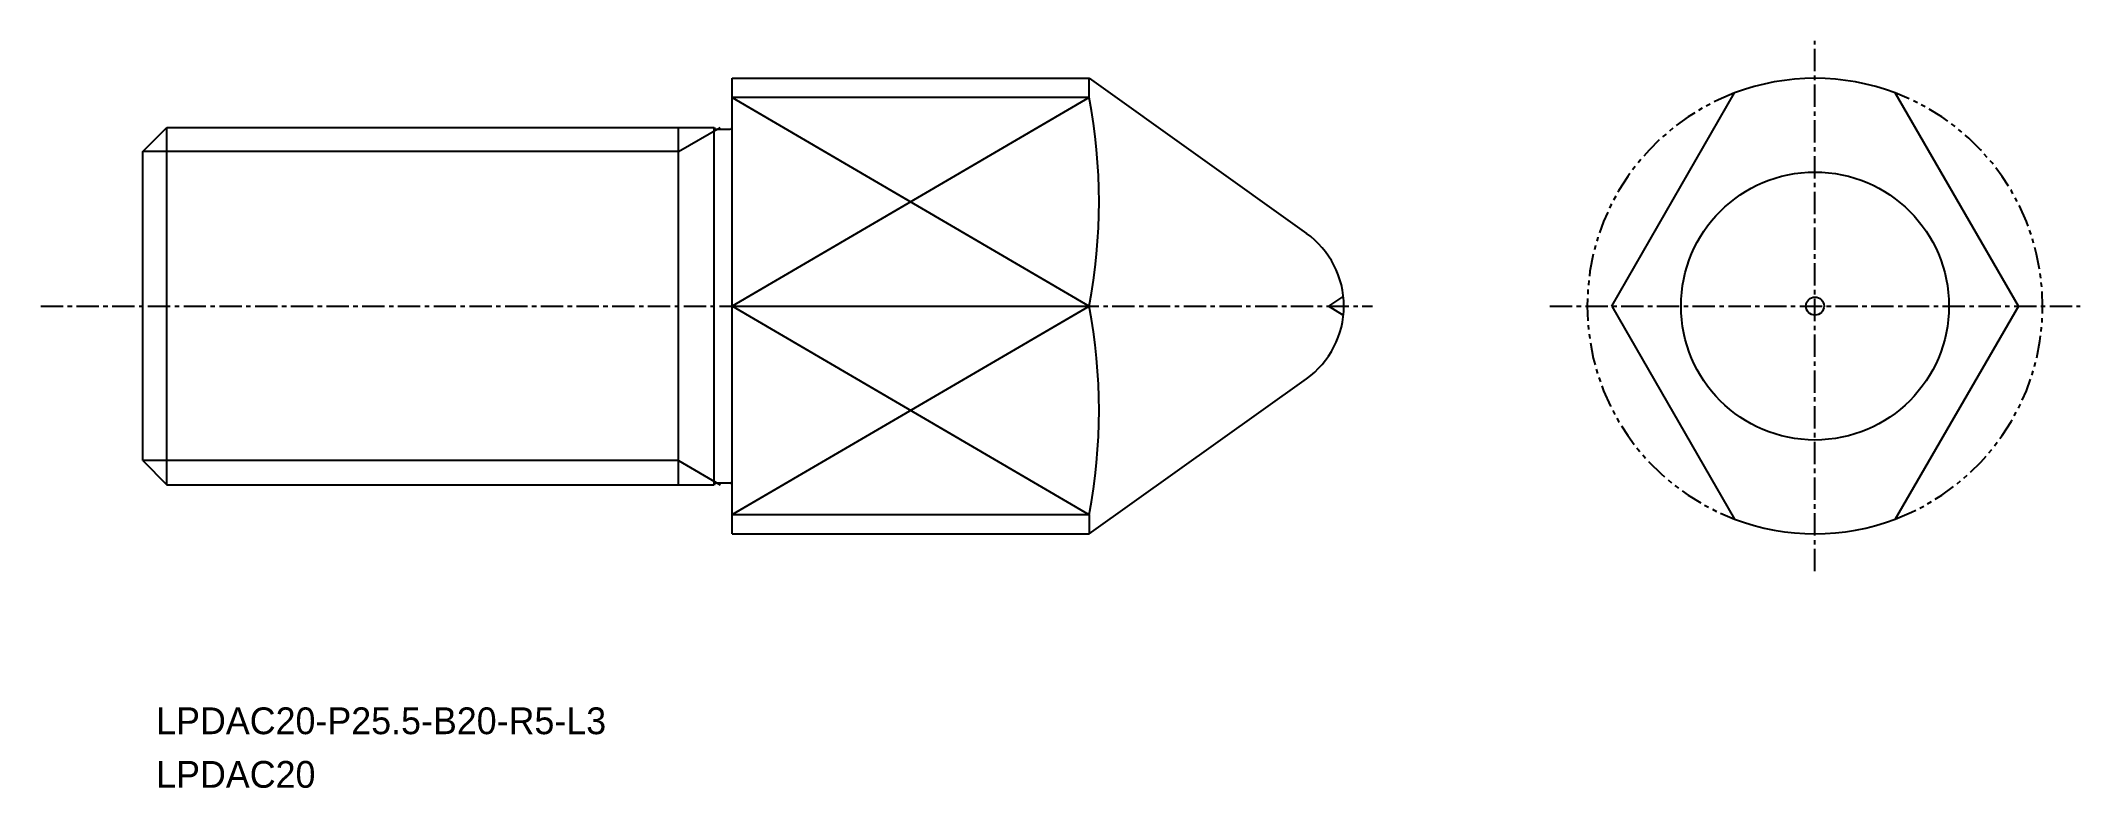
# Model space of a CAD drawing. Extents: x -1770 to -1656, y -861 to -819.
import ezdxf

# ---------------------------------------------------------------- set-up
doc = ezdxf.new("R2010")
doc.units = 0
doc.linetypes.add('CENTER', pattern=[2, 1.25, -0.25, 0.25, -0.25])
doc.linetypes.add('PHANTOM', pattern=[2.5, 1.25, -0.25, 0.25, -0.25, 0.25, -0.25])
doc.layers.get('0').update_dxf_attribs({"linetype": 'CONTINUOUS'})
doc.layers.add('CENTER', color=1, linetype='CENTER')

msp = doc.modelspace()

# ---------------------------------------------------------------- linework, layer by layer
for p, q in [((-1731.62, -846.93), (-1731.62, -821.43)), ((-1731.62, -821.43), (-1711.62, -821.43)), ((-1711.62, -822.5), (-1711.62, -821.43)), ((-1711.62, -821.43), (-1699.45, -830.11)), ((-1711.62, -822.5), (-1731.62, -822.5)), ((-1734.62, -824.18), (-1732.62, -824.18)), ((-1734.62, -844.18), (-1734.62, -824.18)), ((-1732.62, -844.18), (-1732.62, -824.18)), ((-1732.52, -824.28), (-1731.72, -824.28)), ((-1731.62, -824.18), (-1731.62, -824.18)), ((-1711.62, -846.93), (-1699.45, -838.25)), ((-1734.62, -844.18), (-1732.62, -844.18)), ((-1732.52, -844.08), (-1731.72, -844.08)), ((-1731.62, -844.18), (-1731.62, -844.18)), ((-1711.62, -845.86), (-1731.62, -845.86)), ((-1711.62, -845.86), (-1711.62, -846.93)), ((-1731.62, -846.93), (-1711.62, -846.93))]:
    msp.add_line(p, q)
at = {"color": 7, "linetype": 'CONTINUOUS'}
for p, q in [((-1682.36, -834.18), (-1675.48, -822.25)), ((-1659.59, -834.18), (-1666.48, -822.25)), ((-1764.62, -825.53), (-1763.27, -824.18)), ((-1763.27, -824.18), (-1734.62, -824.18)), ((-1763.27, -844.18), (-1763.27, -824.18)), ((-1764.62, -842.83), (-1764.62, -825.53)), ((-1731.62, -834.18), (-1711.62, -834.18)), ((-1682.36, -834.18), (-1675.48, -846.11)), ((-1659.59, -834.18), (-1666.48, -846.11)), ((-1764.62, -842.83), (-1763.27, -844.18)), ((-1763.27, -844.18), (-1734.62, -844.18))]:
    msp.add_line(p, q, dxfattribs=at)
at = {"color": 3, "linetype": 'CONTINUOUS'}
for p, q in [((-1711.62, -822.5), (-1731.62, -834.18)), ((-1731.62, -822.51), (-1711.62, -834.18)), ((-1734.62, -825.53), (-1732.28, -824.18)), ((-1734.62, -825.53), (-1764.62, -825.53)), ((-1731.62, -845.85), (-1711.62, -834.18)), ((-1711.62, -845.86), (-1731.62, -834.18)), ((-1734.62, -842.83), (-1764.62, -842.83)), ((-1734.62, -842.83), (-1732.28, -844.18))]:
    msp.add_line(p, q, dxfattribs=at)
at = {"color": 3}
for p in [(-1697.44, -833.67), (-1697.44, -834.68)]:
    msp.add_line(p, (-1698.22, -834.18), dxfattribs=at)
for radius in [7.5, 0.506]:
    msp.add_circle((-1670.98, -834.18), radius)
at = {"color": 3, "linetype": 'PHANTOM'}
for start, end in [(110.6673, 249.3327), (290.6673, 69.3327)]:
    msp.add_arc((-1670.98, -834.18), 12.75, start, end, dxfattribs=at)
for centre, radius, start, end in [((-1670.98, -834.18), 12.75, 69.3327, 110.6673), ((-1732.52, -824.18), 0.1, 180, 270), ((-1731.72, -824.18), 0.1, 270, 0), ((-1702.36, -834.18), 5, 305.4964, 54.5036), ((-1732.52, -844.18), 0.1, 90, 180), ((-1731.72, -844.18), 0.1, 0, 90), ((-1670.98, -834.18), 12.75, 249.3327, 290.6673)]:
    msp.add_arc(centre, radius, start, end)
at = {"color": 7, "linetype": 'CONTINUOUS'}
for centre, start in [((-1742.02, -828.34), 349.1242), ((-1742.02, -840.02), 349.1241)]:
    msp.add_arc(centre, 30.95, start, 10.8757, dxfattribs=at)
at = {"layer": 'CENTER', "color": 1, "linetype": 'CENTER'}
for p, q in [((-1670.98, -849.03), (-1670.98, -819.33)), ((-1770.33, -834.18), (-1695.76, -834.18)), ((-1685.83, -834.18), (-1656.13, -834.18))]:
    msp.add_line(p, q, dxfattribs=at)

# ---------------------------------------------------------------- texts
for s, p in [('LPDAC20-P25.5-B20-R5-L3', (-1763.87, -858.15)), ('LPDAC20', (-1763.87, -861.15))]:
    msp.add_text(s, height=1.5).set_placement(p)

doc.saveas('drawing.dxf')
